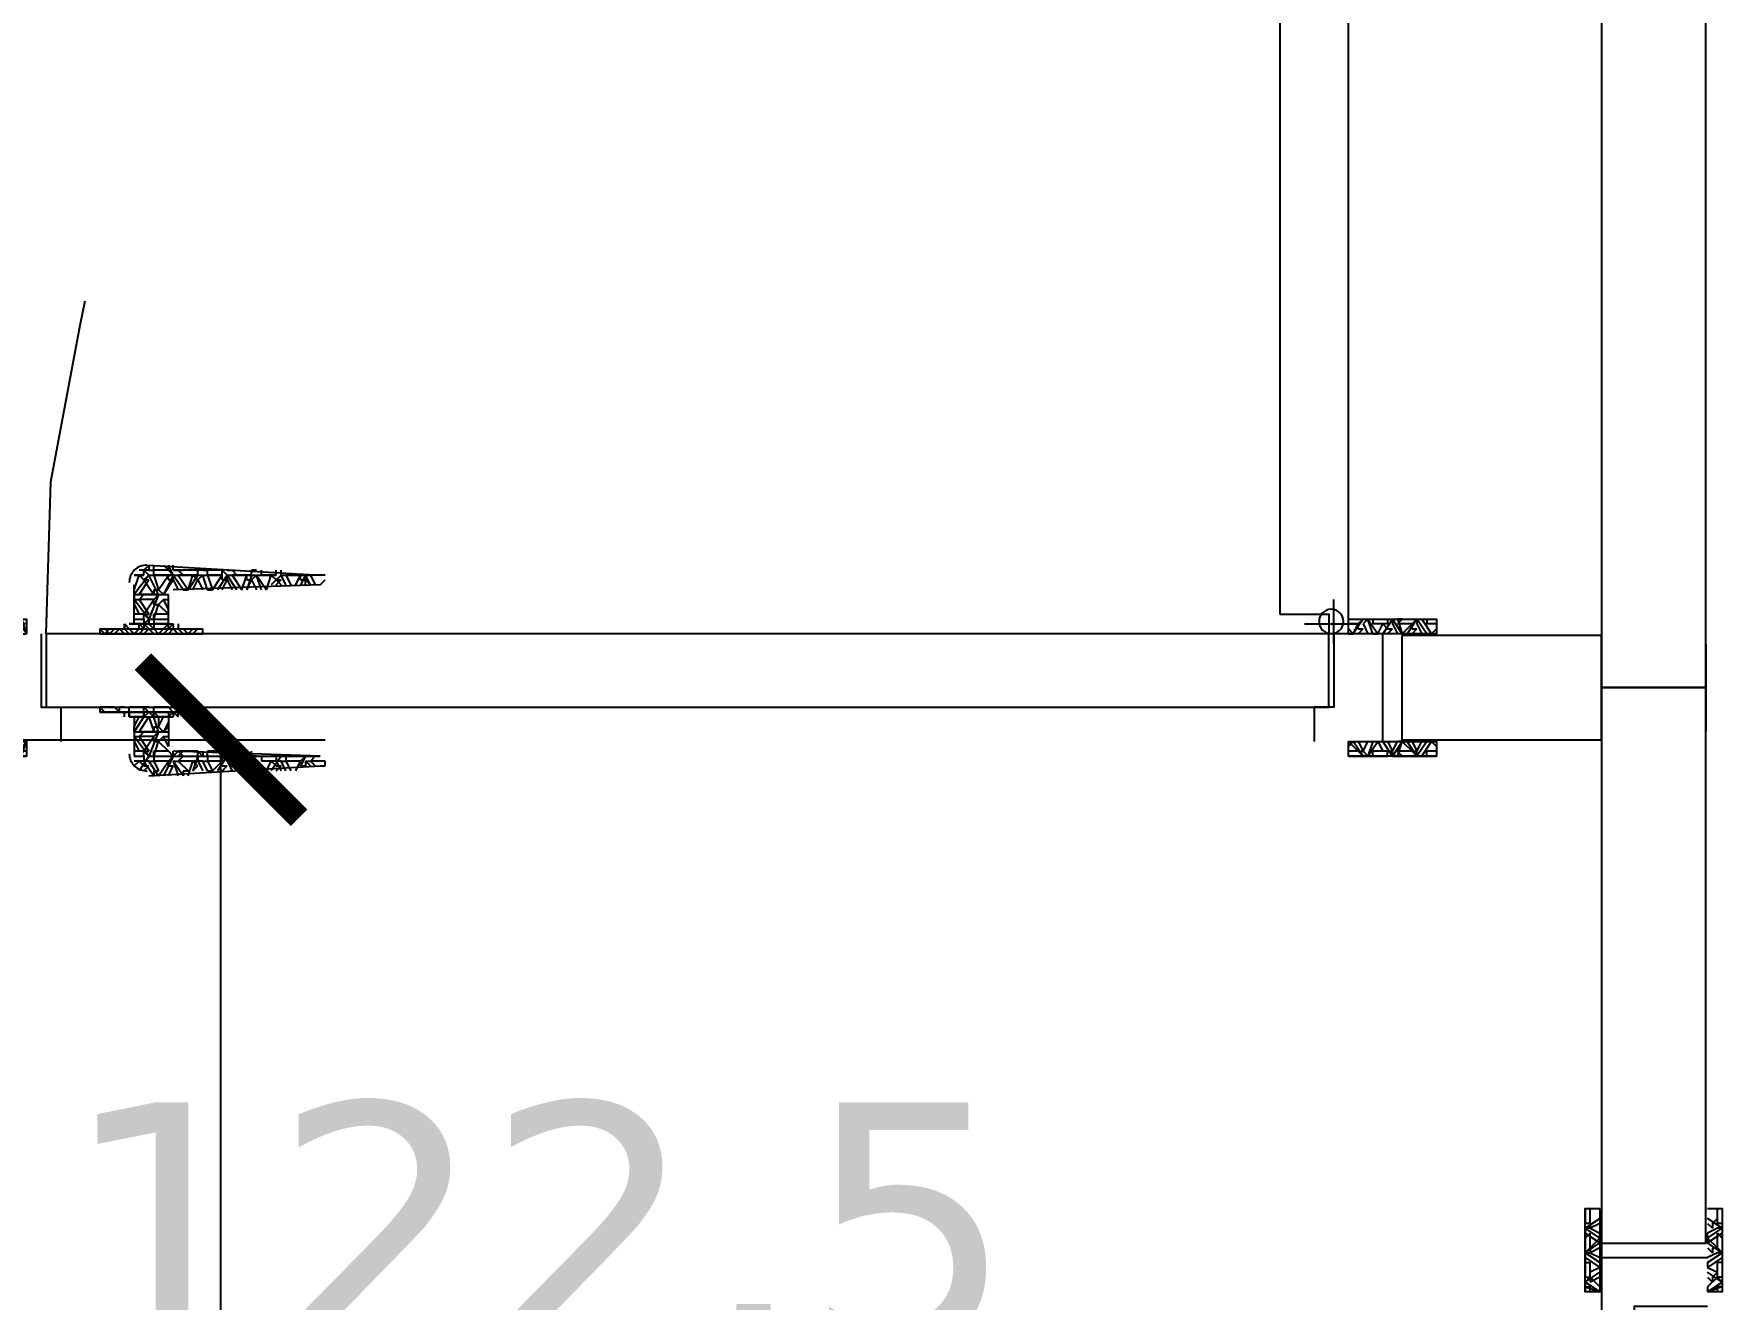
# Model space of a CAD drawing. Header units: centimetres. Extents: x -135 to 3640, y -1234 to 1338.
# Drawn here: x 1193.2 to 1290.4, y 708.8 to 781.7 of the extents above; entities that cross this region are included whole.
import ezdxf

# ---------------------------------------------------------------- set-up
doc = ezdxf.new("R2010")
doc.units = ezdxf.units.CM
for name, color, linetype in [('IC_DUVAR_60', 30, 'Continuous'), ('IC_KAPILAR', 7, 'Continuous'), ('IC_UCLU_H_60', 3, 'Continuous'), ('OZEL_PANEL_OLCU_CM', 3, 'Continuous')]:
    doc.layers.add(name, color=color, linetype=linetype)
doc.styles.add('PORTMAN', font='DejaVuSans.ttf')
doc.dimstyles.new('PORTMAN', dxfattribs={"dimtxt": 14, "dimasz": 9, "dimexe": 6, "dimexo": 5, "dimgap": 4, "dimtad": 1, "dimtxsty": 'PORTMAN', "dimblk": 'ARCHTICK', "dimcen": 2.5, "dimazin": 3, "dimtfac": 0.5, "dimtmove": 2, "dimatfit": 3})

# ---------------------------------------------------------------- blocks, each defined once
blk = doc.blocks.new('kaynak-ic-kapi')
at = {"color": 133, "linetype": 'Continuous', "lineweight": 25, "true_color": 0x6ec1dd}
for p, q in [((54328.39, 7919.031), (54328.39, 7993.181)), ((54324.442, 7991.771), (54324.442, 7920.159)), ((54258.468, 7922.414), (54259.032, 7922.414)), ((54259.032, 7922.414), (54258.468, 7922.414)), ((54258.468, 7921.568), (54258.75, 7922.414)), ((54258.75, 7922.696), (54258.75, 7922.696)), ((54259.032, 7922.696), (54258.75, 7922.696)), ((54258.75, 7922.696), (54258.75, 7922.696)), ((54259.032, 7922.132), (54258.75, 7922.414)), ((54258.75, 7921.286), (54259.314, 7922.132)), ((54259.032, 7922.696), (54259.314, 7922.978)), ((54259.032, 7922.414), (54259.032, 7922.696)), ((54259.314, 7922.696), (54259.032, 7922.696)), ((54259.032, 7922.414), (54259.032, 7922.414)), ((54259.314, 7922.414), (54259.032, 7922.132)), ((54259.032, 7922.132), (54259.314, 7922.132)), ((54259.032, 7922.132), (54259.596, 7921.286)), ((54259.314, 7922.978), (54259.314, 7922.696)), ((54259.314, 7922.978), (54269.182, 7922.414)), ((54259.314, 7922.696), (54259.596, 7922.696)), ((54259.314, 7922.414), (54259.596, 7922.414)), ((54259.596, 7922.696), (54259.596, 7922.978)), ((54259.596, 7922.414), (54259.596, 7922.696)), ((54260.442, 7922.696), (54259.596, 7922.696)), ((54259.596, 7922.414), (54259.596, 7922.414)), ((54260.442, 7922.414), (54259.596, 7922.414)), ((54259.596, 7922.414), (54259.878, 7921.568)), ((54259.878, 7921.568), (54260.442, 7922.414)), ((54260.16, 7922.978), (54260.442, 7922.696)), ((54260.724, 7922.414), (54260.16, 7921.286)), ((54260.16, 7921.286), (54260.724, 7922.132)), ((54260.442, 7922.978), (54260.442, 7922.696)), ((54260.724, 7922.414), (54260.442, 7922.696)), ((54260.724, 7922.414), (54260.442, 7922.414)), ((54260.442, 7922.132), (54260.442, 7922.414)), ((54260.442, 7922.132), (54260.724, 7922.132)), ((54260.724, 7922.696), (54260.724, 7922.978)), ((54261.006, 7922.696), (54260.724, 7922.696)), ((54260.724, 7922.696), (54260.724, 7922.696)), ((54260.724, 7922.696), (54261.006, 7922.696)), ((54260.724, 7922.414), (54260.724, 7922.132)), ((54260.724, 7922.414), (54261.006, 7922.414)), ((54260.724, 7922.132), (54261.006, 7921.568)), ((54261.288, 7922.414), (54261.006, 7922.696)), ((54262.134, 7922.696), (54261.006, 7922.696)), ((54261.006, 7922.696), (54261.288, 7922.696)), ((54261.288, 7922.414), (54261.006, 7922.414)), ((54262.134, 7922.414), (54261.006, 7922.414)), ((54261.006, 7922.414), (54261.57, 7921.568)), ((54262.134, 7922.414), (54261.57, 7921.568)), ((54261.57, 7921.568), (54261.852, 7922.414)), ((54261.852, 7922.696), (54261.852, 7922.696)), ((54261.852, 7922.696), (54261.852, 7922.696)), ((54262.134, 7922.132), (54261.852, 7922.414)), ((54261.852, 7921.568), (54262.134, 7922.132)), ((54262.134, 7922.414), (54262.134, 7922.696)), ((54262.134, 7922.414), (54262.134, 7922.696)), ((54262.416, 7922.696), (54262.134, 7922.696)), ((54262.134, 7922.414), (54262.134, 7922.414)), ((54262.416, 7922.414), (54262.134, 7922.132)), ((54262.134, 7922.132), (54262.134, 7922.132)), ((54262.134, 7922.132), (54262.416, 7921.568)), ((54262.416, 7922.696), (54262.416, 7922.696)), ((54262.416, 7922.696), (54262.698, 7922.696)), ((54262.698, 7921.568), (54262.416, 7922.414)), ((54262.416, 7922.414), (54262.698, 7922.414)), ((54262.698, 7922.414), (54262.698, 7922.696)), ((54263.543, 7922.696), (54262.698, 7922.696)), ((54262.698, 7922.696), (54262.698, 7922.696)), ((54262.698, 7922.414), (54262.698, 7922.414)), ((54263.543, 7922.414), (54262.698, 7922.414)), ((54262.698, 7922.414), (54262.979, 7921.568)), ((54262.979, 7921.568), (54263.543, 7922.414)), ((54263.825, 7922.414), (54263.261, 7921.568)), ((54263.543, 7922.414), (54263.543, 7922.696)), ((54263.543, 7922.696), (54263.543, 7922.696)), ((54263.543, 7922.696), (54263.543, 7922.696)), ((54263.543, 7922.414), (54263.543, 7922.414)), ((54263.543, 7922.132), (54263.543, 7922.414)), ((54263.543, 7922.132), (54263.825, 7922.132)), ((54263.543, 7921.568), (54263.825, 7922.132)), ((54263.825, 7922.696), (54263.825, 7922.696)), ((54263.825, 7922.696), (54263.825, 7922.696)), ((54263.825, 7922.696), (54264.107, 7922.696)), ((54263.825, 7922.414), (54263.825, 7922.132)), ((54263.825, 7922.414), (54264.107, 7922.414)), ((54263.825, 7922.132), (54264.107, 7921.568)), ((54264.389, 7922.414), (54264.107, 7922.696)), ((54264.107, 7922.696), (54264.107, 7922.696)), ((54264.389, 7922.414), (54264.107, 7922.414)), ((54264.953, 7922.414), (54264.107, 7922.414)), ((54264.107, 7922.414), (54264.671, 7921.568)), ((54264.671, 7921.568), (54264.953, 7922.414)), ((54265.235, 7922.414), (54264.953, 7921.568)), ((54265.235, 7922.414), (54264.953, 7922.414)), ((54264.953, 7922.132), (54264.953, 7922.414)), ((54264.953, 7922.132), (54265.235, 7922.132)), ((54264.953, 7921.568), (54265.235, 7922.132)), ((54265.235, 7922.414), (54265.235, 7922.696)), ((54265.235, 7922.414), (54265.235, 7922.696)), ((54265.517, 7922.696), (54265.235, 7922.696)), ((54265.517, 7922.414), (54265.235, 7922.132)), ((54265.235, 7922.132), (54265.517, 7921.568)), ((54265.517, 7922.696), (54265.517, 7922.696)), ((54265.517, 7922.696), (54265.517, 7922.696)), ((54265.517, 7922.696), (54265.517, 7922.696)), ((54265.799, 7921.568), (54265.517, 7922.414)), ((54265.517, 7922.414), (54265.517, 7922.414)), ((54265.517, 7922.414), (54266.081, 7921.568)), ((54265.799, 7922.414), (54265.799, 7922.696)), ((54265.799, 7922.414), (54265.799, 7922.414)), ((54266.645, 7922.414), (54265.799, 7922.414)), ((54266.081, 7921.568), (54266.363, 7922.414)), ((54266.927, 7922.414), (54266.363, 7921.85)), ((54266.645, 7922.132), (54266.363, 7922.414)), ((54266.645, 7922.414), (54266.645, 7922.696)), ((54266.645, 7922.414), (54266.645, 7922.414)), ((54266.927, 7922.414), (54266.645, 7922.132)), ((54266.645, 7922.132), (54266.927, 7922.132)), ((54266.645, 7921.85), (54266.927, 7922.132)), ((54266.645, 7922.132), (54266.927, 7921.85)), ((54266.927, 7922.414), (54268.336, 7922.414)), ((54266.927, 7922.414), (54267.209, 7922.414)), ((54267.209, 7922.414), (54267.209, 7922.414)), ((54267.209, 7922.414), (54267.209, 7922.414)), ((54268.054, 7922.414), (54267.209, 7922.414)), ((54267.209, 7922.414), (54267.491, 7921.85)), ((54267.772, 7921.85), (54268.054, 7922.414)), ((54268.336, 7922.414), (54268.054, 7921.85)), ((54268.336, 7922.414), (54268.054, 7922.414)), ((54268.054, 7922.132), (54268.054, 7922.414)), ((54268.054, 7922.132), (54268.336, 7922.132)), ((54268.618, 7921.85), (54268.336, 7922.414)), ((54268.336, 7922.414), (54268.336, 7922.414)), ((54268.336, 7922.414), (54268.336, 7922.132)), ((54268.336, 7922.414), (54268.618, 7922.414)), ((54268.336, 7921.85), (54268.336, 7922.132)), ((54268.336, 7922.132), (54268.618, 7921.85)), ((54268.9, 7922.414), (54268.618, 7922.414)), ((54269.464, 7922.414), (54268.618, 7922.414)), ((54268.618, 7922.414), (54268.9, 7921.85)), ((54269.182, 7921.85), (54269.464, 7922.132)), ((54269.464, 7922.132), (54269.464, 7922.132)), ((54258.468, 7921.85), (54258.468, 7921.568)), ((54258.468, 7919.595), (54258.468, 7921.85)), ((54258.468, 7921.286), (54258.468, 7921.568)), ((54258.468, 7921.568), (54258.468, 7921.568)), ((54258.468, 7921.286), (54258.468, 7921.286)), ((54258.468, 7921.286), (54258.75, 7921.286)), ((54259.032, 7921.286), (54258.75, 7921.286)), ((54259.032, 7921.286), (54258.75, 7921.004)), ((54259.596, 7921.286), (54258.75, 7921.286)), ((54259.596, 7921.568), (54259.596, 7921.286)), ((54259.596, 7921.568), (54259.878, 7921.568)), ((54259.878, 7921.286), (54259.596, 7921.286)), ((54259.878, 7921.286), (54259.596, 7921.004)), ((54260.16, 7921.286), (54259.878, 7921.568)), ((54260.16, 7921.286), (54260.16, 7921.286)), ((54260.442, 7921.286), (54260.442, 7921.286)), ((54260.442, 7921.286), (54260.442, 7921.286)), ((54260.442, 7919.595), (54260.442, 7921.286)), ((54269.182, 7921.85), (54260.724, 7921.568)), ((54260.724, 7921.286), (54260.724, 7921.286)), ((54261.288, 7921.568), (54261.288, 7921.568)), ((54261.288, 7921.568), (54261.57, 7921.568)), ((54262.698, 7921.568), (54262.698, 7921.568)), ((54262.698, 7921.568), (54262.979, 7921.568)), ((54258.468, 7921.004), (54258.468, 7920.723)), ((54258.468, 7921.004), (54258.75, 7921.004)), ((54258.468, 7920.723), (54258.468, 7920.723)), ((54258.468, 7920.723), (54258.468, 7920.723)), ((54258.468, 7920.723), (54258.75, 7920.159)), ((54259.032, 7920.159), (54258.468, 7920.159)), ((54259.596, 7921.004), (54258.75, 7921.004)), ((54258.75, 7921.004), (54259.314, 7920.159)), ((54259.032, 7920.159), (54258.75, 7920.159)), ((54259.032, 7920.159), (54259.596, 7921.004)), ((54259.032, 7919.877), (54259.032, 7920.159)), ((54259.314, 7919.877), (54259.032, 7920.159)), ((54259.032, 7920.159), (54259.314, 7920.159)), ((54259.596, 7920.723), (54259.596, 7921.004)), ((54259.596, 7920.723), (54259.878, 7920.723)), ((54259.596, 7919.877), (54259.878, 7920.723)), ((54259.596, 7919.877), (54259.596, 7920.159)), ((54260.442, 7920.159), (54259.596, 7920.159)), ((54260.16, 7921.004), (54259.878, 7920.723)), ((54259.878, 7920.723), (54260.442, 7920.159)), ((54260.442, 7920.441), (54260.16, 7921.004)), ((54260.16, 7921.004), (54260.16, 7921.004)), ((54260.16, 7921.004), (54260.442, 7921.004)), ((54260.442, 7921.004), (54260.442, 7921.004)), ((54260.442, 7921.004), (54260.442, 7921.004)), ((54260.442, 7920.159), (54260.442, 7920.159)), ((54327.544, 7918.467), (54327.544, 7921.004)), ((54247.473, 7919.877), (54248.319, 7919.877)), ((54248.319, 7919.595), (54247.473, 7919.595)), ((54248.601, 7919.877), (54248.037, 7919.031)), ((54248.319, 7919.313), (54248.037, 7919.595)), ((54248.319, 7919.877), (54248.319, 7919.595)), ((54248.319, 7919.313), (54248.601, 7919.313)), ((54248.319, 7919.031), (54248.601, 7919.313)), ((54249.164, 7919.031), (54248.601, 7919.877)), ((54248.601, 7919.877), (54248.601, 7919.595)), ((54248.601, 7919.877), (54248.882, 7919.877)), ((54248.601, 7919.595), (54248.882, 7919.031)), ((54249.164, 7919.877), (54248.882, 7919.595)), ((54248.882, 7919.877), (54249.446, 7919.031)), ((54249.728, 7919.595), (54248.882, 7919.595)), ((54249.164, 7919.877), (54249.164, 7919.877)), ((54249.164, 7919.031), (54249.728, 7919.595)), ((54250.01, 7919.877), (54249.446, 7919.031)), ((54250.01, 7919.877), (54249.728, 7919.595)), ((54249.728, 7919.313), (54249.728, 7919.595)), ((54249.728, 7919.313), (54250.01, 7919.313)), ((54249.728, 7919.031), (54250.01, 7919.313)), ((54250.574, 7919.031), (54250.01, 7919.877)), ((54250.01, 7919.877), (54250.01, 7919.877)), ((54250.01, 7919.877), (54250.01, 7919.595)), ((54250.01, 7919.877), (54250.292, 7919.877)), ((54250.01, 7919.595), (54250.292, 7919.031)), ((54250.292, 7919.877), (54250.856, 7919.031)), ((54250.574, 7919.877), (54250.574, 7919.877)), ((54250.574, 7919.877), (54250.574, 7919.595)), ((54251.42, 7919.595), (54250.574, 7919.595)), ((54250.856, 7919.031), (54251.138, 7919.595)), ((54251.702, 7919.877), (54251.138, 7919.031)), ((54251.42, 7919.313), (54251.138, 7919.595)), ((54251.42, 7919.877), (54251.42, 7919.877)), ((54251.42, 7919.877), (54251.42, 7919.595)), ((54251.702, 7919.877), (54251.42, 7919.595)), ((54251.42, 7919.595), (54251.984, 7919.031)), ((54251.42, 7919.313), (54251.702, 7919.313)), ((54251.42, 7919.031), (54251.702, 7919.313)), ((54252.266, 7919.031), (54251.702, 7919.877)), ((54251.702, 7919.877), (54252.266, 7919.877)), ((54251.702, 7919.877), (54251.984, 7919.877)), ((54251.984, 7919.877), (54251.984, 7919.877)), ((54251.984, 7919.877), (54251.984, 7919.595)), ((54251.984, 7919.877), (54252.266, 7919.031)), ((54252.266, 7919.595), (54251.984, 7919.595)), ((54256.777, 7919.031), (54256.495, 7919.313)), ((54256.495, 7919.313), (54262.416, 7919.313)), ((54256.777, 7919.031), (54257.059, 7919.313)), ((54256.777, 7919.313), (54257.059, 7919.031)), ((54257.341, 7919.313), (54257.059, 7919.031)), ((54257.341, 7919.031), (54257.623, 7919.313)), ((54257.623, 7919.313), (54257.905, 7919.031)), ((54257.905, 7919.313), (54257.905, 7919.595)), ((54257.905, 7919.595), (54258.187, 7919.313)), ((54257.905, 7919.595), (54257.905, 7919.313)), ((54258.187, 7919.031), (54257.905, 7919.313)), ((54258.187, 7919.595), (54258.187, 7919.595)), ((54259.032, 7919.595), (54258.187, 7919.595)), ((54258.187, 7919.595), (54260.724, 7919.595)), ((54258.187, 7919.595), (54258.187, 7919.595)), ((54258.187, 7919.313), (54258.468, 7919.031)), ((54258.468, 7919.877), (54259.032, 7919.877)), ((54258.468, 7919.031), (54258.75, 7919.313)), ((54259.032, 7919.313), (54258.75, 7919.595)), ((54258.75, 7919.313), (54258.75, 7919.595)), ((54259.032, 7919.877), (54259.032, 7919.595)), ((54259.032, 7919.595), (54259.314, 7919.313)), ((54259.032, 7919.313), (54259.314, 7919.313)), ((54259.032, 7919.031), (54259.314, 7919.313)), ((54259.314, 7919.877), (54260.442, 7919.877)), ((54259.314, 7919.877), (54259.596, 7919.877)), ((54259.314, 7919.877), (54259.596, 7919.877)), ((54259.314, 7919.313), (54259.596, 7919.031)), ((54259.596, 7919.877), (54259.596, 7919.595)), ((54259.596, 7919.877), (54259.596, 7919.595)), ((54260.442, 7919.595), (54259.596, 7919.595)), ((54260.442, 7919.595), (54260.442, 7919.595)), ((54260.442, 7919.313), (54260.442, 7919.595)), ((54260.442, 7919.313), (54260.724, 7919.313)), ((54260.442, 7919.031), (54260.724, 7919.313)), ((54260.724, 7919.595), (54260.724, 7919.595)), ((54260.724, 7919.595), (54260.724, 7919.595)), ((54261.006, 7919.595), (54261.006, 7919.313)), ((54261.288, 7919.031), (54261.006, 7919.313)), ((54261.288, 7919.313), (54261.57, 7919.031)), ((54261.57, 7919.031), (54261.852, 7919.313)), ((54262.134, 7919.313), (54261.852, 7919.031)), ((54261.852, 7919.031), (54262.134, 7919.313)), ((54262.416, 7919.313), (54262.416, 7919.313)), ((54325.852, 7919.595), (54328.953, 7919.595)), ((54328.953, 7919.595), (54328.39, 7919.595)), ((54328.39, 7919.313), (54328.672, 7919.031)), ((54329.235, 7919.877), (54328.672, 7919.031)), ((54328.672, 7919.031), (54328.953, 7919.595)), ((54329.235, 7919.877), (54328.953, 7919.595)), ((54328.953, 7919.313), (54328.953, 7919.595)), ((54328.953, 7919.313), (54329.235, 7919.313)), ((54328.953, 7919.031), (54329.235, 7919.313)), ((54329.235, 7919.877), (54329.235, 7919.877)), ((54329.235, 7919.877), (54329.235, 7919.877)), ((54329.517, 7919.877), (54329.235, 7919.595)), ((54329.235, 7919.595), (54329.517, 7919.031)), ((54329.799, 7919.031), (54329.517, 7919.877)), ((54329.517, 7919.877), (54329.517, 7919.877)), ((54329.517, 7919.877), (54330.081, 7919.031)), ((54329.799, 7919.877), (54329.799, 7919.877)), ((54329.799, 7919.877), (54329.799, 7919.595)), ((54330.645, 7919.595), (54329.799, 7919.595)), ((54330.081, 7919.031), (54330.363, 7919.595)), ((54330.927, 7919.877), (54330.363, 7919.031)), ((54330.645, 7919.313), (54330.363, 7919.595)), ((54330.645, 7919.877), (54330.645, 7919.877)), ((54330.645, 7919.877), (54330.645, 7919.595)), ((54330.645, 7919.313), (54330.927, 7919.313)), ((54330.645, 7919.031), (54330.927, 7919.313)), ((54331.491, 7919.031), (54330.927, 7919.877)), ((54330.927, 7919.877), (54330.927, 7919.595)), ((54330.927, 7919.877), (54331.209, 7919.877)), ((54330.927, 7919.595), (54331.209, 7919.031)), ((54331.491, 7919.877), (54331.209, 7919.877)), ((54331.491, 7919.877), (54331.209, 7919.595)), ((54331.209, 7919.877), (54331.491, 7919.031)), ((54332.055, 7919.595), (54331.209, 7919.595)), ((54331.491, 7919.031), (54332.055, 7919.595)), ((54332.337, 7919.877), (54331.773, 7919.031)), ((54332.337, 7919.877), (54332.055, 7919.595)), ((54332.055, 7919.313), (54332.055, 7919.595)), ((54332.055, 7919.313), (54332.337, 7919.313)), ((54332.055, 7919.031), (54332.337, 7919.313)), ((54332.901, 7919.031), (54332.337, 7919.877)), ((54332.337, 7919.877), (54332.337, 7919.877)), ((54332.337, 7919.877), (54332.337, 7919.595)), ((54332.337, 7919.877), (54332.619, 7919.877)), ((54332.337, 7919.595), (54332.619, 7919.031)), ((54332.619, 7919.877), (54333.183, 7919.031)), ((54332.901, 7919.877), (54332.901, 7919.877)), ((54332.901, 7919.877), (54332.901, 7919.595)), ((54333.464, 7919.595), (54332.901, 7919.595)), ((54333.183, 7919.031), (54333.464, 7919.313)), ((54249.164, 7919.031), (54248.882, 7919.031)), ((54249.164, 7919.031), (54249.446, 7919.031)), ((54250.292, 7912.828), (54250.292, 7919.031)), ((54250.574, 7919.031), (54250.574, 7919.031)), ((54250.574, 7919.031), (54250.856, 7919.031)), ((54251.984, 7919.031), (54251.984, 7919.031)), ((54251.984, 7919.031), (54252.266, 7919.031)), ((54252.266, 7919.031), (54252.266, 7919.031)), ((54327.544, 7919.031), (54253.394, 7919.031)), ((54253.394, 7919.031), (54253.394, 7914.802)), ((54256.777, 7919.031), (54256.495, 7919.031)), ((54256.495, 7919.031), (54256.495, 7919.031)), ((54256.777, 7919.031), (54257.059, 7919.031)), ((54258.187, 7919.031), (54258.187, 7919.031)), ((54258.187, 7919.031), (54258.468, 7919.031)), ((54259.596, 7919.031), (54259.596, 7919.031)), ((54259.596, 7919.031), (54259.878, 7919.031)), ((54261.288, 7919.031), (54261.288, 7919.031)), ((54261.288, 7919.031), (54261.57, 7919.031)), ((54327.262, 7914.802), (54327.262, 7919.031)), ((54328.39, 7919.031), (54328.672, 7919.031)), ((54329.799, 7919.031), (54329.799, 7919.031)), ((54329.799, 7919.031), (54330.081, 7919.031)), ((54330.363, 7912.828), (54330.363, 7919.031)), ((54331.491, 7919.031), (54331.209, 7919.031)), ((54331.491, 7919.031), (54331.491, 7919.031)), ((54332.901, 7919.031), (54332.901, 7919.031)), ((54332.901, 7919.031), (54333.183, 7919.031)), ((54333.464, 7919.031), (54333.464, 7919.031)), ((54253.394, 7914.802), (54327.262, 7914.802)), ((54254.239, 7914.802), (54254.239, 7912.828)), ((54256.495, 7914.802), (54256.495, 7914.802)), ((54256.777, 7914.52), (54256.495, 7914.802)), ((54257.341, 7914.802), (54256.495, 7914.802)), ((54256.495, 7914.802), (54256.495, 7914.802)), ((54256.495, 7914.802), (54256.495, 7914.52)), ((54256.495, 7914.52), (54256.495, 7914.52)), ((54256.777, 7914.52), (54256.495, 7914.52)), ((54256.495, 7914.52), (54256.495, 7914.52)), ((54257.623, 7914.52), (54257.341, 7914.802)), ((54257.341, 7914.802), (54257.341, 7914.802)), ((54257.341, 7914.802), (54257.341, 7914.802)), ((54257.623, 7914.52), (54257.341, 7914.52)), ((54257.905, 7914.802), (54257.623, 7914.802)), ((54257.623, 7914.802), (54257.623, 7914.802)), ((54257.623, 7914.802), (54257.905, 7914.802)), ((54257.623, 7914.52), (54257.623, 7914.52)), ((54257.623, 7914.52), (54257.623, 7914.52)), ((54257.623, 7914.52), (54257.905, 7914.52)), ((54257.905, 7914.802), (54258.187, 7914.802)), ((54257.905, 7914.52), (54258.187, 7914.52)), ((54257.905, 7914.238), (54257.905, 7914.52)), ((54258.187, 7914.52), (54258.187, 7914.802)), ((54259.032, 7914.802), (54258.187, 7914.802)), ((54258.187, 7914.238), (54258.187, 7914.52)), ((54258.187, 7914.52), (54258.187, 7914.238)), ((54259.032, 7914.802), (54258.75, 7914.802)), ((54258.75, 7914.802), (54258.75, 7914.802)), ((54259.032, 7914.52), (54259.032, 7914.802)), ((54259.314, 7914.802), (54259.032, 7914.802)), ((54259.032, 7914.52), (54259.032, 7914.238)), ((54259.314, 7914.52), (54259.032, 7914.52)), ((54259.032, 7914.238), (54259.032, 7914.52)), ((54259.032, 7914.238), (54259.314, 7914.52)), ((54259.314, 7914.802), (54259.314, 7914.802)), ((54259.314, 7914.802), (54259.596, 7914.802)), ((54259.314, 7914.52), (54259.596, 7914.52)), ((54259.596, 7914.52), (54259.596, 7914.802)), ((54260.442, 7914.802), (54259.596, 7914.802)), ((54259.596, 7914.802), (54259.596, 7914.802)), ((54259.596, 7914.238), (54259.596, 7914.52)), ((54259.596, 7914.52), (54259.596, 7914.52)), ((54259.596, 7914.52), (54259.878, 7914.238)), ((54260.724, 7914.52), (54260.442, 7914.802)), ((54260.724, 7914.52), (54260.442, 7914.802)), ((54260.442, 7914.802), (54260.442, 7914.802)), ((54260.442, 7914.802), (54260.442, 7914.802)), ((54260.724, 7914.52), (54260.442, 7914.238)), ((54261.006, 7914.802), (54260.724, 7914.802)), ((54260.724, 7914.802), (54260.724, 7914.802)), ((54260.724, 7914.802), (54261.006, 7914.802)), ((54261.006, 7914.238), (54260.724, 7914.52)), ((54260.724, 7914.52), (54260.724, 7914.238)), ((54260.724, 7914.52), (54261.006, 7914.52)), ((54261.288, 7914.52), (54261.006, 7914.802)), ((54262.134, 7914.802), (54261.006, 7914.802)), ((54261.006, 7914.802), (54261.288, 7914.802)), ((54261.006, 7914.52), (54261.006, 7914.52)), ((54261.006, 7914.238), (54261.006, 7914.52)), ((54261.288, 7914.52), (54261.288, 7914.52)), ((54261.852, 7914.802), (54261.852, 7914.802)), ((54261.852, 7914.802), (54261.852, 7914.802)), ((54262.134, 7914.52), (54262.134, 7914.802)), ((54262.134, 7914.52), (54262.134, 7914.802)), ((54262.416, 7914.802), (54262.134, 7914.802)), ((54262.134, 7914.52), (54262.134, 7914.52)), ((54262.134, 7914.52), (54262.134, 7914.52)), ((54262.416, 7914.802), (54262.416, 7914.802)), ((54262.416, 7914.802), (54262.416, 7914.802)), ((54262.416, 7914.52), (54262.416, 7914.52)), ((54262.416, 7914.52), (54262.416, 7914.52)), ((54262.416, 7914.52), (54262.416, 7914.52)), ((54326.416, 7914.802), (54326.416, 7912.828)), ((54259.032, 7914.238), (54258.187, 7914.238)), ((54258.187, 7914.238), (54258.187, 7914.238)), ((54258.187, 7914.238), (54260.724, 7914.238)), ((54258.468, 7913.674), (54258.75, 7914.238)), ((54258.468, 7914.238), (54258.468, 7911.982)), ((54258.468, 7913.392), (54258.468, 7913.674)), ((54258.468, 7913.674), (54258.468, 7913.674)), ((54258.468, 7913.674), (54258.468, 7913.674)), ((54258.468, 7913.392), (54258.468, 7913.392)), ((54258.468, 7913.392), (54258.75, 7913.392)), ((54259.032, 7914.238), (54258.75, 7914.238)), ((54258.75, 7914.238), (54258.75, 7914.238)), ((54258.75, 7913.392), (54259.314, 7914.238)), ((54259.032, 7913.392), (54258.75, 7913.392)), ((54259.032, 7913.392), (54258.75, 7913.11)), ((54259.596, 7913.392), (54258.75, 7913.392)), ((54259.032, 7914.238), (54259.314, 7914.238)), ((54259.032, 7914.238), (54259.314, 7914.238)), ((54259.314, 7914.238), (54259.314, 7914.238)), ((54259.314, 7914.238), (54259.596, 7913.392)), ((54259.878, 7913.392), (54259.596, 7914.238)), ((54260.442, 7914.238), (54259.596, 7914.238)), ((54259.596, 7913.674), (54259.596, 7913.392)), ((54259.596, 7913.674), (54259.878, 7913.674)), ((54259.878, 7913.392), (54259.596, 7913.392)), ((54259.878, 7913.392), (54259.596, 7913.11)), ((54259.878, 7913.674), (54260.16, 7914.238)), ((54259.878, 7914.238), (54259.878, 7913.674)), ((54260.16, 7913.392), (54259.878, 7913.674)), ((54260.16, 7914.238), (54260.442, 7914.238)), ((54260.442, 7913.956), (54260.16, 7913.392)), ((54260.16, 7913.392), (54260.442, 7913.674)), ((54260.16, 7913.392), (54260.16, 7913.392)), ((54260.442, 7914.238), (54260.442, 7914.238)), ((54260.442, 7914.238), (54260.724, 7914.238)), ((54260.442, 7914.238), (54260.442, 7912.546)), ((54260.442, 7913.392), (54260.442, 7913.392)), ((54260.442, 7913.392), (54260.442, 7913.392)), ((54260.724, 7914.238), (54260.724, 7914.238)), ((54260.724, 7914.238), (54260.724, 7914.238)), ((54260.724, 7914.238), (54260.724, 7914.238)), ((54248.601, 7911.982), (54248.037, 7912.828)), ((54248.319, 7912.828), (54248.601, 7912.264)), ((54249.164, 7912.828), (54248.601, 7911.982)), ((54248.601, 7912.264), (54248.882, 7912.828)), ((54249.164, 7912.828), (54248.882, 7912.828)), ((54248.882, 7911.982), (54249.446, 7912.828)), ((54249.164, 7912.828), (54249.446, 7912.828)), ((54249.164, 7912.828), (54249.728, 7912.264)), ((54250.01, 7911.982), (54249.446, 7912.828)), ((54249.728, 7912.828), (54250.01, 7912.264)), ((54250.574, 7912.828), (54250.01, 7911.982)), ((54250.01, 7912.264), (54250.292, 7912.828)), ((54250.292, 7911.982), (54250.856, 7912.828)), ((54250.574, 7912.828), (54250.574, 7912.828)), ((54250.574, 7912.828), (54250.856, 7912.828)), ((54250.856, 7912.828), (54251.138, 7912.264)), ((54251.702, 7911.982), (54251.138, 7912.828)), ((54251.42, 7912.264), (54251.984, 7912.828)), ((54251.42, 7912.828), (54251.702, 7912.264)), ((54252.266, 7912.828), (54251.702, 7911.982)), ((54251.984, 7912.828), (54251.984, 7912.828)), ((54251.984, 7912.828), (54252.266, 7912.828)), ((54251.984, 7911.982), (54252.266, 7912.828)), ((54252.266, 7912.828), (54252.266, 7912.828)), ((54259.314, 7911.982), (54258.468, 7913.11)), ((54258.468, 7913.11), (54258.468, 7912.828)), ((54258.468, 7913.11), (54258.75, 7913.11)), ((54258.468, 7912.828), (54258.468, 7912.828)), ((54258.468, 7912.828), (54258.468, 7912.828)), ((54258.468, 7912.828), (54258.75, 7912.264)), ((54259.596, 7913.11), (54258.75, 7913.11)), ((54258.75, 7913.11), (54259.314, 7912.264)), ((54259.032, 7912.264), (54259.596, 7913.11)), ((54259.596, 7912.828), (54259.596, 7913.11)), ((54259.596, 7912.828), (54259.878, 7912.828)), ((54259.596, 7911.982), (54259.878, 7912.828)), ((54260.16, 7913.11), (54259.878, 7912.828)), ((54259.878, 7912.828), (54260.442, 7912.264)), ((54260.442, 7912.546), (54260.16, 7913.11)), ((54260.16, 7913.11), (54260.16, 7913.11)), ((54260.16, 7913.11), (54260.442, 7913.11)), ((54260.442, 7913.11), (54260.442, 7913.11)), ((54260.442, 7913.11), (54260.442, 7913.11)), ((54260.724, 7912.546), (54260.724, 7912.546)), ((54328.39, 7912.828), (54328.672, 7912.828)), ((54328.39, 7912.546), (54328.672, 7912.828)), ((54328.39, 7912.828), (54328.953, 7912.264)), ((54329.235, 7911.982), (54328.672, 7912.828)), ((54328.953, 7912.828), (54329.235, 7912.264)), ((54329.235, 7912.264), (54329.517, 7912.828)), ((54329.799, 7912.828), (54329.517, 7911.982)), ((54329.517, 7911.982), (54330.081, 7912.828)), ((54329.799, 7912.828), (54329.799, 7912.828)), ((54329.799, 7912.828), (54330.081, 7912.828)), ((54330.081, 7912.828), (54330.363, 7912.264)), ((54330.927, 7911.982), (54330.363, 7912.828)), ((54330.645, 7912.828), (54330.927, 7912.264)), ((54331.491, 7912.828), (54330.927, 7911.982)), ((54330.927, 7912.264), (54331.209, 7912.828)), ((54331.491, 7912.828), (54331.209, 7912.828)), ((54331.209, 7911.982), (54331.491, 7912.828)), ((54331.491, 7912.828), (54331.491, 7912.828)), ((54331.491, 7912.828), (54332.055, 7912.264)), ((54332.337, 7911.982), (54331.773, 7912.828)), ((54332.055, 7912.828), (54332.337, 7912.264)), ((54332.337, 7912.264), (54332.619, 7912.828)), ((54332.619, 7911.982), (54333.183, 7912.828)), ((54332.901, 7912.828), (54332.901, 7912.828)), ((54332.901, 7912.828), (54333.183, 7912.828)), ((54333.183, 7912.828), (54333.464, 7912.546)), ((54333.464, 7912.828), (54333.464, 7912.828)), ((54248.319, 7912.264), (54247.473, 7912.264)), ((54247.473, 7911.982), (54248.319, 7911.982)), ((54248.319, 7912.264), (54248.037, 7912.264)), ((54248.319, 7912.264), (54248.319, 7911.982)), ((54248.319, 7912.264), (54248.601, 7912.264)), ((54249.164, 7911.982), (54248.882, 7912.264)), ((54249.728, 7912.264), (54248.882, 7912.264)), ((54249.164, 7911.982), (54249.164, 7911.982)), ((54250.01, 7911.982), (54249.728, 7912.264)), ((54249.728, 7912.264), (54249.728, 7912.264)), ((54249.728, 7912.264), (54250.01, 7912.264)), ((54250.01, 7911.982), (54250.01, 7912.264)), ((54250.01, 7911.982), (54250.01, 7911.982)), ((54250.01, 7911.982), (54250.292, 7911.982)), ((54250.574, 7911.982), (54250.574, 7912.264)), ((54251.42, 7912.264), (54250.574, 7912.264)), ((54250.574, 7911.982), (54250.574, 7911.982)), ((54251.42, 7912.264), (54251.138, 7912.264)), ((54251.42, 7911.982), (54251.42, 7912.264)), ((54251.702, 7911.982), (54251.42, 7912.264)), ((54251.42, 7912.264), (54251.702, 7912.264)), ((54251.42, 7911.982), (54251.42, 7911.982)), ((54251.702, 7911.982), (54252.266, 7911.982)), ((54251.702, 7911.982), (54251.984, 7911.982)), ((54251.984, 7911.982), (54251.984, 7912.264)), ((54252.266, 7912.264), (54251.984, 7912.264)), ((54251.984, 7911.982), (54251.984, 7911.982)), ((54259.032, 7912.264), (54258.468, 7912.264)), ((54258.468, 7911.982), (54259.032, 7911.982)), ((54259.032, 7911.7), (54258.468, 7911.7)), ((54258.468, 7911.418), (54258.75, 7911.7)), ((54259.032, 7912.264), (54258.75, 7912.264)), ((54259.032, 7911.418), (54258.75, 7911.7)), ((54259.032, 7911.982), (54259.032, 7912.264)), ((54259.314, 7911.982), (54259.032, 7912.264)), ((54259.032, 7912.264), (54259.314, 7912.264)), ((54259.032, 7911.982), (54259.032, 7911.7)), ((54259.314, 7911.7), (54259.032, 7911.7)), ((54259.032, 7911.7), (54259.596, 7910.855)), ((54259.032, 7911.418), (54259.314, 7911.418)), ((54259.032, 7911.137), (54259.314, 7911.418)), ((54259.314, 7911.982), (54259.596, 7911.982)), ((54259.878, 7910.855), (54259.314, 7911.7)), ((54259.314, 7911.7), (54259.596, 7911.7)), ((54259.314, 7910.855), (54269.182, 7911.418)), ((54259.596, 7911.982), (54259.596, 7912.264)), ((54260.442, 7912.264), (54259.596, 7912.264)), ((54259.596, 7911.982), (54259.596, 7911.7)), ((54260.442, 7911.7), (54259.596, 7911.7)), ((54259.596, 7911.7), (54259.878, 7911.137)), ((54259.878, 7910.855), (54260.442, 7911.7)), ((54260.724, 7911.982), (54260.442, 7912.264)), ((54260.724, 7911.982), (54260.442, 7912.264)), ((54260.442, 7912.264), (54260.442, 7912.264)), ((54260.724, 7911.982), (54260.442, 7911.7)), ((54260.442, 7911.418), (54260.442, 7911.7)), ((54260.442, 7911.418), (54260.724, 7911.418)), ((54260.442, 7910.855), (54260.724, 7911.418)), ((54260.724, 7911.982), (54260.724, 7912.264)), ((54260.724, 7912.264), (54260.724, 7912.264)), ((54269.182, 7911.982), (54260.724, 7912.264)), ((54260.724, 7911.982), (54261.006, 7911.982)), ((54261.288, 7910.855), (54260.724, 7911.7)), ((54260.724, 7911.7), (54260.724, 7911.7)), ((54260.724, 7911.7), (54261.006, 7911.7)), ((54260.724, 7911.7), (54261.006, 7910.855)), ((54261.288, 7911.982), (54261.006, 7912.264)), ((54262.134, 7912.264), (54261.006, 7912.264)), ((54261.006, 7911.982), (54261.288, 7912.264)), ((54261.288, 7911.982), (54261.006, 7911.7)), ((54262.134, 7911.7), (54261.006, 7911.7)), ((54261.006, 7911.7), (54261.57, 7911.137)), ((54261.57, 7910.855), (54261.852, 7911.7)), ((54261.852, 7912.264), (54261.852, 7912.264)), ((54261.852, 7912.264), (54261.852, 7912.264)), ((54262.134, 7911.982), (54261.852, 7911.137)), ((54262.134, 7911.418), (54261.852, 7911.7)), ((54261.852, 7911.137), (54262.134, 7911.418)), ((54262.134, 7911.982), (54262.134, 7912.264)), ((54262.134, 7911.982), (54262.134, 7912.264)), ((54262.416, 7911.982), (54262.134, 7912.264)), ((54262.134, 7911.982), (54262.134, 7911.7)), ((54262.416, 7911.7), (54262.134, 7911.7)), ((54262.134, 7911.7), (54262.416, 7911.137)), ((54262.134, 7911.418), (54262.134, 7911.418)), ((54262.416, 7912.264), (54262.416, 7911.982)), ((54262.416, 7911.982), (54262.698, 7911.982)), ((54262.698, 7911.137), (54262.416, 7911.7)), ((54262.416, 7911.7), (54262.698, 7911.7)), ((54262.698, 7911.982), (54262.698, 7912.264)), ((54263.543, 7912.264), (54262.698, 7912.264)), ((54262.698, 7911.982), (54262.698, 7912.264)), ((54262.698, 7911.982), (54262.698, 7911.7)), ((54263.543, 7911.7), (54262.698, 7911.7)), ((54262.698, 7911.7), (54262.979, 7911.137)), ((54262.979, 7911.137), (54263.543, 7911.7)), ((54263.261, 7912.264), (54263.543, 7912.264)), ((54263.825, 7911.982), (54263.543, 7912.264)), ((54263.543, 7911.982), (54263.543, 7912.264)), ((54263.543, 7912.264), (54263.543, 7912.264)), ((54263.543, 7911.982), (54263.543, 7911.7)), ((54263.543, 7911.418), (54263.543, 7911.7)), ((54263.543, 7911.418), (54263.825, 7911.418)), ((54263.543, 7911.137), (54263.825, 7911.418)), ((54263.825, 7911.982), (54263.825, 7912.264)), ((54263.825, 7911.982), (54264.107, 7911.982)), ((54264.389, 7911.137), (54263.825, 7911.7)), ((54263.825, 7911.7), (54263.825, 7911.7)), ((54263.825, 7911.7), (54264.107, 7911.7)), ((54263.825, 7911.7), (54264.107, 7911.137)), ((54264.389, 7911.982), (54264.107, 7912.264)), ((54264.671, 7912.264), (54264.107, 7912.264)), ((54264.107, 7911.982), (54264.107, 7912.264)), ((54264.389, 7911.982), (54264.107, 7911.7)), ((54264.953, 7911.7), (54264.107, 7911.7)), ((54264.107, 7911.7), (54264.389, 7911.137)), ((54264.671, 7911.137), (54264.953, 7911.7)), ((54265.235, 7911.982), (54264.953, 7912.264)), ((54265.235, 7911.982), (54264.953, 7911.137)), ((54265.235, 7911.982), (54264.953, 7911.7)), ((54264.953, 7911.418), (54264.953, 7911.7)), ((54264.953, 7911.418), (54265.235, 7911.418)), ((54265.235, 7911.982), (54265.235, 7912.264)), ((54265.517, 7911.982), (54265.235, 7911.982)), ((54265.517, 7911.7), (54265.235, 7911.7)), ((54265.235, 7911.7), (54265.517, 7911.137)), ((54265.235, 7911.137), (54265.235, 7911.418)), ((54265.517, 7911.982), (54265.517, 7911.982)), ((54265.517, 7911.982), (54265.517, 7911.982)), ((54265.517, 7911.982), (54265.799, 7911.982)), ((54265.799, 7911.137), (54265.517, 7911.7)), ((54265.517, 7911.7), (54265.517, 7911.7)), ((54265.517, 7911.7), (54266.081, 7911.137)), ((54265.799, 7911.982), (54265.799, 7911.982)), ((54265.799, 7911.982), (54265.799, 7911.7)), ((54266.645, 7911.7), (54265.799, 7911.7)), ((54266.081, 7911.137), (54266.363, 7911.7)), ((54266.927, 7911.982), (54266.363, 7911.137)), ((54266.645, 7911.418), (54266.363, 7911.7)), ((54266.927, 7911.982), (54266.645, 7911.982)), ((54266.645, 7911.982), (54266.645, 7911.982)), ((54266.645, 7911.982), (54266.645, 7911.7)), ((54266.927, 7911.7), (54266.645, 7911.7)), ((54266.645, 7911.7), (54266.927, 7911.137)), ((54266.645, 7911.418), (54266.927, 7911.418)), ((54266.645, 7911.137), (54266.927, 7911.418)), ((54266.927, 7911.982), (54266.927, 7911.982)), ((54266.927, 7911.982), (54267.209, 7911.982)), ((54267.209, 7911.137), (54266.927, 7911.7)), ((54266.927, 7911.7), (54267.209, 7911.7)), ((54267.209, 7911.982), (54267.209, 7911.982)), ((54267.209, 7911.982), (54267.209, 7911.7)), ((54267.209, 7911.982), (54267.209, 7911.982)), ((54268.054, 7911.7), (54267.209, 7911.7)), ((54267.209, 7911.7), (54267.491, 7911.137)), ((54267.772, 7911.137), (54268.054, 7911.7)), ((54268.336, 7911.982), (54268.054, 7911.418)), ((54268.336, 7911.982), (54268.054, 7911.7)), ((54268.054, 7911.418), (54268.054, 7911.7)), ((54268.054, 7911.418), (54268.336, 7911.418)), ((54268.336, 7911.982), (54268.336, 7911.982)), ((54268.336, 7911.982), (54268.336, 7911.982)), ((54268.618, 7911.418), (54268.336, 7911.7)), ((54268.336, 7911.7), (54268.336, 7911.7)), ((54268.336, 7911.7), (54268.618, 7911.7)), ((54268.336, 7911.7), (54268.336, 7911.418)), ((54268.336, 7911.418), (54268.336, 7911.418)), ((54268.9, 7911.982), (54268.618, 7911.7)), ((54269.464, 7911.7), (54268.618, 7911.7)), ((54268.618, 7911.7), (54268.9, 7911.418)), ((54268.9, 7911.982), (54268.9, 7911.982)), ((54269.182, 7911.7), (54269.182, 7911.7)), ((54269.182, 7911.418), (54269.464, 7911.418)), ((54269.182, 7911.418), (54269.182, 7911.418)), ((54269.464, 7911.418), (54269.464, 7911.7)), ((54328.953, 7912.264), (54328.39, 7912.264)), ((54329.235, 7911.982), (54328.953, 7912.264)), ((54328.953, 7912.264), (54328.953, 7912.264)), ((54328.953, 7912.264), (54329.235, 7912.264)), ((54329.517, 7911.982), (54329.235, 7912.264)), ((54329.235, 7911.982), (54329.235, 7911.982)), ((54329.235, 7911.982), (54329.235, 7911.982)), ((54329.517, 7911.982), (54329.517, 7911.982)), ((54329.799, 7911.982), (54329.799, 7912.264)), ((54330.645, 7912.264), (54329.799, 7912.264)), ((54329.799, 7911.982), (54329.799, 7911.982)), ((54330.645, 7912.264), (54330.363, 7912.264)), ((54330.645, 7911.982), (54330.645, 7912.264)), ((54330.645, 7912.264), (54330.927, 7912.264)), ((54330.645, 7911.982), (54330.645, 7911.982)), ((54330.927, 7911.982), (54330.927, 7912.264)), ((54330.927, 7911.982), (54331.209, 7911.982)), ((54331.491, 7911.982), (54331.209, 7912.264)), ((54332.055, 7912.264), (54331.209, 7912.264)), ((54331.491, 7911.982), (54331.491, 7911.982)), ((54332.055, 7912.264), (54332.055, 7912.264)), ((54332.055, 7912.264), (54332.337, 7912.264)), ((54332.337, 7911.982), (54332.337, 7912.264)), ((54332.337, 7911.982), (54332.619, 7911.982)), ((54332.901, 7911.982), (54332.901, 7912.264)), ((54333.464, 7912.264), (54332.901, 7912.264)), ((54332.901, 7911.982), (54332.901, 7911.982)), ((54259.596, 7911.137), (54259.596, 7910.855)), ((54259.596, 7911.137), (54259.878, 7911.137)), ((54259.878, 7910.855), (54259.878, 7910.855)), ((54261.288, 7911.137), (54261.288, 7910.855)), ((54261.288, 7911.137), (54261.57, 7911.137)), ((54262.698, 7911.137), (54262.698, 7911.137)), ((54262.698, 7911.137), (54262.979, 7911.137))]:
    blk.add_line(p, q, dxfattribs=at)
at = {"color": 7, "linetype": 'Continuous', "lineweight": 25}
blk.add_lwpolyline([(54253.394, 7919.031), (54253.675, 7927.771), (54255.367, 7936.793), (54255.649, 7938.203)], dxfattribs=at)
at = {"color": 133, "linetype": 'Continuous', "lineweight": 25, "true_color": 0x6ec1dd}
for points in [[(54259.314, 7922.414), (54258.468, 7921.286), (54258.468, 7921.004)], [(54259.878, 7921.286), (54259.314, 7922.414), (54259.032, 7922.696)], [(54259.314, 7922.414), (54260.724, 7922.414), (54262.134, 7922.414), (54263.543, 7922.414)], [(54261.288, 7921.568), (54260.724, 7922.414), (54260.442, 7922.978)], [(54264.389, 7921.568), (54263.825, 7922.414), (54263.543, 7922.696)], [(54263.825, 7922.414), (54265.235, 7922.414), (54266.645, 7922.414)], [(54267.209, 7921.85), (54266.927, 7922.414), (54266.927, 7922.696)], [(54258.468, 7921.286), (54259.878, 7921.286), (54260.442, 7921.286)], [(54259.878, 7921.286), (54259.314, 7919.877), (54259.032, 7919.595), (54259.032, 7919.313), (54258.75, 7919.031)], [(54259.314, 7919.595), (54259.314, 7919.877), (54258.468, 7921.004)], [(54324.442, 7920.159), (54327.262, 7920.159), (54327.262, 7919.031)], [(54247.473, 7919.031), (54247.473, 7919.877), (54252.266, 7919.877), (54252.266, 7919.031)], [(54248.601, 7919.877), (54250.01, 7919.877), (54251.42, 7919.877)], [(54256.495, 7919.313), (54256.495, 7919.031), (54262.416, 7919.031), (54262.416, 7919.313)], [(54259.314, 7919.877), (54259.314, 7919.595), (54259.032, 7919.595)], [(54259.314, 7919.595), (54259.596, 7919.313), (54259.878, 7919.031)], [(54259.596, 7919.595), (54259.596, 7919.313), (54259.878, 7919.031)], [(54259.878, 7919.031), (54260.16, 7919.313), (54260.442, 7919.595)], [(54260.724, 7919.595), (54260.442, 7919.313), (54260.16, 7919.031)], [(54260.724, 7919.595), (54260.724, 7919.313), (54261.006, 7919.031)], [(54328.39, 7919.031), (54328.39, 7919.877), (54333.464, 7919.877), (54333.464, 7919.031), (54327.544, 7919.031)], [(54328.39, 7919.877), (54329.235, 7919.877), (54330.645, 7919.877)], [(54330.927, 7919.877), (54332.337, 7919.877), (54333.464, 7919.877)], [(54253.112, 7919.031), (54253.112, 7914.802), (54254.239, 7914.802)], [(54327.544, 7919.031), (54327.544, 7914.802), (54326.416, 7914.802)], [(54256.495, 7914.802), (54262.416, 7914.802), (54262.416, 7914.52), (54256.495, 7914.52)], [(54256.495, 7914.52), (54257.623, 7914.52), (54259.032, 7914.52)], [(54257.905, 7914.52), (54257.623, 7914.52), (54257.623, 7914.802)], [(54259.596, 7914.238), (54259.314, 7914.52), (54259.032, 7914.802)], [(54259.314, 7914.52), (54260.724, 7914.52), (54262.134, 7914.52), (54262.416, 7914.52)], [(54260.724, 7914.52), (54260.442, 7914.52), (54260.442, 7914.238)], [(54259.032, 7914.238), (54258.468, 7913.392), (54258.468, 7913.11)], [(54258.468, 7913.392), (54259.878, 7913.392), (54260.442, 7913.392)], [(54259.878, 7913.392), (54259.314, 7911.982), (54258.75, 7911.137)], [(54332.901, 7912.828), (54332.337, 7911.982), (54332.055, 7912.264)], [(54248.601, 7912.264), (54248.601, 7911.982), (54248.882, 7911.982)], [(54248.601, 7911.982), (54250.01, 7911.982), (54251.42, 7911.982)], [(54259.314, 7911.982), (54260.724, 7911.982), (54262.134, 7911.982), (54263.543, 7911.982)], [(54261.006, 7912.264), (54260.724, 7911.982), (54260.16, 7910.855)], [(54263.825, 7912.264), (54263.825, 7911.982), (54263.261, 7911.137)], [(54263.825, 7911.982), (54265.235, 7911.982), (54266.645, 7911.982)], [(54266.927, 7911.982), (54268.336, 7911.982), (54269.182, 7911.982)], [(54328.39, 7911.982), (54329.235, 7911.982), (54330.645, 7911.982)], [(54330.927, 7911.982), (54332.337, 7911.982), (54333.464, 7911.982)]]:
    blk.add_lwpolyline(points, dxfattribs=at)
for points in [[(54269.182, 7922.132), (54269.182, 7922.132)], [(54247.473, 7912.828), (54252.266, 7912.828), (54252.266, 7911.982), (54247.473, 7911.982)], [(54328.39, 7912.828), (54333.464, 7912.828), (54333.464, 7911.982), (54328.39, 7911.982)]]:
    blk.add_lwpolyline(points, close=True, dxfattribs=at)
for points in [[(54258.492, 7922.705), (54258.297, 7922.518), (54258.187, 7922.261), (54258.187, 7921.991)], [(54259.218, 7922.977), (54258.949, 7922.989), (54258.686, 7922.891), (54258.492, 7922.705)], [(54327.403, 7920.441), (54327.014, 7920.441), (54326.698, 7920.125), (54326.698, 7919.736)], [(54328.108, 7919.736), (54328.108, 7920.125), (54327.792, 7920.441), (54327.403, 7920.441)], [(54326.698, 7919.736), (54326.698, 7919.346), (54327.014, 7919.031), (54327.403, 7919.031)], [(54327.403, 7919.031), (54327.792, 7919.031), (54328.108, 7919.346), (54328.108, 7919.736)], [(54258.187, 7912.123), (54258.187, 7911.854), (54258.297, 7911.596), (54258.492, 7911.41)], [(54258.492, 7911.41), (54258.686, 7911.224), (54258.949, 7911.125), (54259.218, 7911.138)]]:
    blk.add_open_spline(points, degree=3, dxfattribs=at)
blk = doc.blocks.new('BOM_K01_IC_KAPI_ACIKLIK820')
at = {"layer": 'IC_KAPILAR'}
blk.add_blockref('kaynak-ic-kapi', (0, 0), dxfattribs=at)
blk = doc.blocks.new('BOM_I04_1225p0_IC_K01_SOL_UST_KAYP87p5')
blk.add_lwpolyline([(0, 111), (6, 111), (6, 122.5), (0, 122.5)], close=True)
at = {"layer": 'IC_KAPILAR', "rotation": 90}
blk.add_blockref('BOM_K01_IC_KAPI_ACIKLIK820', (7918.93, -54220.469), dxfattribs=at)
blk = doc.blocks.new('BOM_I11_1255p0_IC_K01_SAG_ALT_KAYM102p5')
blk.add_lwpolyline([(0, 93.5), (6, 93.5), (6, 125.5), (0, 125.5)], close=True)
at = {"layer": 'IC_KAPILAR', "rotation": 270}
blk.add_blockref('BOM_K01_IC_KAPI_ACIKLIK820', (-7912.93, 54342.969), dxfattribs=at)
blk = doc.blocks.new('BOM_I01_1255p0_IC_DOLU')
blk.add_lwpolyline([(0, 0), (6, 0), (6, 125.5), (0, 125.5)], close=True)
blk = doc.blocks.new('BOM_B03_UCLU_H_60')
for p, q in [((5.5, 3), (3, 3)), ((3, 3), (3, -3)), ((-3, -2.5), (-3, 2.5)), ((3, -2.5), (3, 2.5)), ((3, 0), (-3, 0)), ((-3, 0), (-3, -2.5)), ((3, -2.5), (3, 0)), ((3, -3), (5.5, -3))]:
    blk.add_line(p, q)
blk = doc.blocks.new('_ARCHTICK')
at = {"color": 0, "linetype": 'BYBLOCK', "const_width": 0.15}
blk.add_lwpolyline([(-0.5, -0.5), (0.5, 0.5)], dxfattribs=at)

msp = doc.modelspace()

# ---------------------------------------------------------------- block references
at = {"layer": 'IC_DUVAR_60'}
for name, p in [('BOM_I01_1255p0_IC_DOLU', (1283.5, 744)), ('BOM_I11_1255p0_IC_K01_SAG_ALT_KAYM102p5', (1283.5, 618.5))]:
    msp.add_blockref(name, p, dxfattribs=at)
at = {"layer": 'IC_DUVAR_60', "rotation": 270}
msp.add_blockref('BOM_I04_1225p0_IC_K01_SOL_UST_KAYP87p5', (1161, 747), dxfattribs=at)
at = {"layer": 'IC_UCLU_H_60', "rotation": 180}
msp.add_blockref('BOM_B03_UCLU_H_60', (1286.5, 744), dxfattribs=at)

# ---------------------------------------------------------------- dimensions: what is measured, and where the dimension line sits
at = {"layer": 'OZEL_PANEL_OLCU_CM'}
msp.add_linear_dim(base=(1161, 701), p1=(1161, 747), p2=(1283.5, 747), dimstyle='PORTMAN', override={"dimtxt": 14, "dimasz": 9, "dimexe": 6, "dimexo": 5, "dimdec": 2, "dimzin": 8, "dimdsep": 44}, dxfattribs=at).render()
msp.add_linear_dim(base=(1204, 618.5), p1=(1158, 618.5), p2=(1158, 741), angle=90, dimstyle='PORTMAN', override={"dimtxt": 14, "dimasz": 9, "dimexe": 6, "dimexo": 5, "dimdec": 2, "dimzin": 8, "dimdsep": 44}, dxfattribs=at).render()

doc.saveas('drawing.dxf')
